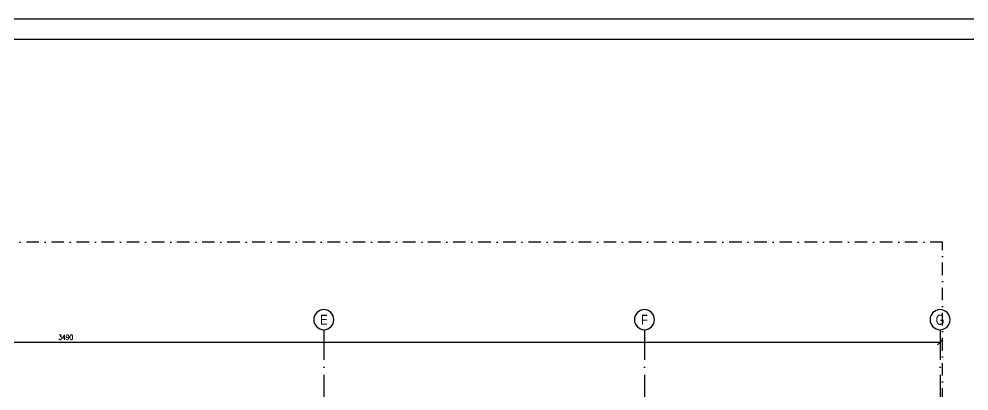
# Model space of a CAD drawing. Header units: millimetres. Extents: x 82776 to 137242, y 11666 to 27998.
# Drawn here: x 110426 to 112322, y 22811 to 23554 of the extents above; entities that cross this region are included whole.
import ezdxf
from ezdxf.enums import TextEntityAlignment as Align

# ---------------------------------------------------------------- set-up
doc = ezdxf.new("R2010")
doc.units = ezdxf.units.MM
doc.linetypes.add('ACAD_ISO10W100', pattern=[18, 12, -3, 0, -3])
doc.linetypes.add('DASHDOT', pattern=[1, 0.5, -0.25, 0, -0.25])
for name, color, linetype in [('0_IFC_Dimension_Exterior_50', 253, 'Continuous'), ('0_IFC_Grid', 14, 'ACAD_ISO10W100'), ('0_IFC_Grid_Text_100', 14, 'Continuous'), ('0_IFC_Legend_Viewport', 7, 'Continuous'), ('0_IFC_Notation_Section_50', 10, 'Continuous')]:
    doc.layers.add(name, color=color, linetype=linetype)
doc.styles.add('IFC_TEXT', font='ARIALN.TTF')
doc.styles.add('IFC_TEXT_DIM', font='romans.shx', dxfattribs={"width": 0.7})
doc.dimstyles.new('IFC_Dim50', dxfattribs={"dimtxt": 10, "dimasz": 10, "dimexe": 0.00125, "dimexo": 0.000625, "dimgap": 5, "dimtad": 1, "dimdec": 4, "dimrnd": 0.5, "dimzin": 9, "dimtxsty": 'IFC_TEXT_DIM', "dimblk": 'OBLIQUE', "dimcen": -2.5, "dimclrd": 256, "dimclre": 256, "dimclrt": 256, "dimazin": 0, "dimtfac": 1, "dimtdec": 4, "dimtix": 1, "dimtmove": 1, "dimatfit": 3, "dimfxl": 5, "dimfxlon": 1, "dimtfillclr": 256, "dimlwd": -1, "dimlwe": 5, "dimarcsym": 0})

# ---------------------------------------------------------------- blocks, each defined once
blk = doc.blocks.new('0_IFC_AXIS_TEXT_100')
at = {"layer": '0_IFC_Grid_Text_100'}
blk.add_circle((0, 1000), 1000, dxfattribs=at)
at = {"layer": '0_IFC_Grid_Text_100', "style": 'IFC_TEXT'}
blk.add_attdef('AXIS_NO', text='', height=1000, dxfattribs=at).set_placement((0, 993), align=Align.MIDDLE_CENTER)
blk = doc.blocks.new('_Oblique')
at = {"color": 0, "linetype": 'ByBlock', "lineweight": -2}
blk.add_line((-0.5, -0.5), (0.5, 0.5), dxfattribs=at)
blk = doc.blocks.new('*D2238')
at = {"layer": '0_IFC_Dimension_Exterior_50', "lineweight": 5, "transparency": 16777216}
for p, q in [((-620.8, -125), (-620.8, -125)), ((2869.2, -125), (2869.2, -125))]:
    blk.add_line(p, q, dxfattribs=at)
at = {"layer": '0_IFC_Dimension_Exterior_50', "transparency": 16777216}
blk.add_line((-620.8, -125), (2869.2, -125), dxfattribs=at)
at = {"layer": 'Defpoints', "color": 0, "transparency": 16777216}
for p in [(-620.8, -125), (2869.2, -125), (2869.2, -125)]:
    blk.add_point(p, dxfattribs=at)
at = {"layer": '0_IFC_Dimension_Exterior_50', "transparency": 16777216, "xscale": 10, "yscale": 10, "zscale": 10, "rotation": 180}
blk.add_blockref('_Oblique', (-620.8, -125), dxfattribs=at)
at = {"layer": '0_IFC_Dimension_Exterior_50', "transparency": 16777216, "xscale": 10, "yscale": 10, "zscale": 10}
blk.add_blockref('_Oblique', (2869.2, -125), dxfattribs=at)
at = {"layer": '0_IFC_Dimension_Exterior_50', "transparency": 16777216, "insert": (1124.2, -115), "char_height": 10, "attachment_point": 5, "style": 'IFC_TEXT_DIM'}
blk.add_mtext('3490', dxfattribs=at)
blk = doc.blocks.new('*U2319')
at = {"layer": '0_IFC_Legend_Viewport', "transparency": 33554687}
blk.add_lwpolyline([(-3835.5, 2920), (0, 2920), (0, 0), (-3835.5, 0)], close=True, dxfattribs=at)
at = {"style": 'IFC_TEXT'}
for tag, p in [('PAFTA', (-2744.8, 17.9)), ('KOT', (-1159.1, 18)), ('OLCEK', (-110.4, 17.9))]:
    blk.add_attdef(tag, p, '', height=35, dxfattribs=at)
blk = doc.blocks.new('B BLOK_GR1_AKS')
at = {"layer": '0_IFC_Grid', "ltscale": 5}
for points in [[(1639.20956, -99.99821), (1639.20956, -1634.99821)], [(2279.20538, -99.99821), (2279.20538, -1634.99821)], [(2869.20538, -99.99821), (2869.20538, -1634.99821)]]:
    blk.add_lwpolyline(points, dxfattribs=at)
ref = blk.add_blockref('0_IFC_AXIS_TEXT_100', (1639.20956, -99.99821), dxfattribs=dict(xscale=-0.02, yscale=0.02, zscale=0.02, rotation=0.0064968962269241))
ref.add_attrib('AXIS_NO', 'E', dxfattribs={"layer": '0_IFC_Grid_Text_100', "height": 20, "rotation": 0.0064969, "style": 'IFC_TEXT'}).set_placement((1639.20731, -80.14389), align=Align.MIDDLE_CENTER)
ref = blk.add_blockref('0_IFC_AXIS_TEXT_100', (2279.20538, -99.99821), dxfattribs=dict(xscale=-0.02, yscale=0.02, zscale=0.02, rotation=0.0064968962269241))
ref.add_attrib('AXIS_NO', 'F', dxfattribs={"layer": '0_IFC_Grid_Text_100', "height": 20, "rotation": 0.0064969, "style": 'IFC_TEXT'}).set_placement((2279.20313, -80.14389), align=Align.MIDDLE_CENTER)
ref = blk.add_blockref('0_IFC_AXIS_TEXT_100', (2869.20538, -99.99821), dxfattribs=dict(xscale=-0.02, yscale=0.02, zscale=0.02, rotation=0.0064968962269241))
ref.add_attrib('AXIS_NO', 'G', dxfattribs={"layer": '0_IFC_Grid_Text_100', "height": 20, "rotation": 0.0064969, "style": 'IFC_TEXT'}).set_placement((2869.20313, -80.14389), align=Align.MIDDLE_CENTER)
at = {"layer": '0_IFC_Dimension_Exterior_50'}
dim = blk.add_linear_dim(base=(2869.20538, -125), p1=(-620.79462, -124.99821), p2=(2869.20538, -125.00097), dimstyle='IFC_Dim50', dxfattribs=at)
dim.commit()
dim.dimension.update_dxf_attribs({"geometry": '*D2238', "text_midpoint": (1124.20538, -125), "dimtype": 128})
blk = doc.blocks.new('B_1-1 KST')
at = {"layer": '0_IFC_Notation_Section_50', "linetype": 'DASHDOT', "ltscale": 50}
blk.add_lwpolyline([(-145, 0), (-145, 2020), (-3790, 2020), (-3790, 0)], close=True, dxfattribs=at)
blk.add_blockref('B BLOK_GR1_AKS', (-3019.2, 1945))

msp = doc.modelspace()

# ---------------------------------------------------------------- linework, layer by layer
msp.add_lwpolyline([(82776.4, 23553.6), (82776.4, 20553.6), (135318.5, 20553.3), (135318.5, 23553.3)], close=True)

# ---------------------------------------------------------------- next in the draw order: block references
msp.add_blockref('B_1-1 KST', (112414.7, 21088.4))

# ---------------------------------------------------------------- next in the draw order: block references
msp.add_blockref('*U2319', (112360.2, 20593.6))

doc.saveas('drawing.dxf')
